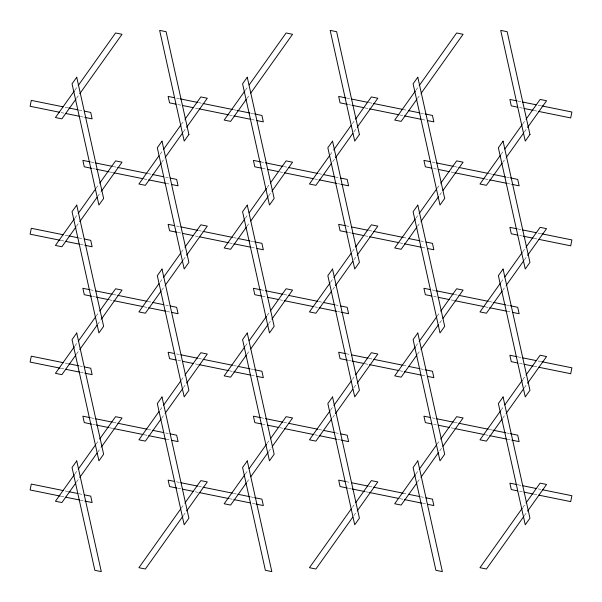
<?xml version="1.0" encoding="UTF-8"?>
<svg xmlns="http://www.w3.org/2000/svg" width="602" height="602" viewBox="0 0 602 602"><rect width="100%" height="100%" fill="white"/><g stroke="black" fill="none" stroke-linecap="round" stroke-linejoin="round"><path stroke-width="0.45" stroke-dasharray="3.01 2.26" d="M74.941 90.119L77.65 86.312M76.514 98.284L79.223 94.476M74.941 218.022L77.65 214.214M96.072 188.306L99.322 183.738M76.514 226.186L79.223 222.379M97.644 196.47L100.895 191.903M160.094 154.225L162.269 151.17M181.285 124.433L184.543 119.851M161.66 162.405L164.918 157.822M183.392 131.853L186.108 128.03M245.36 90.277L248.077 86.455M246.925 98.457L249.642 94.642M74.941 345.917L77.65 342.109M96.072 316.208L99.322 311.633M76.514 354.081L79.223 350.274M97.644 324.373L100.895 319.797M160.094 282.12L162.269 279.065M181.285 252.328L184.543 247.746M161.66 290.307L164.918 285.724M183.392 259.748L186.108 255.925M245.36 218.172L248.077 214.357M267.092 187.613L269.267 184.558M246.925 226.36L249.642 222.537M268.658 195.8L271.374 191.978M74.941 473.819L77.65 470.004M96.072 444.103L99.322 439.528M76.514 481.984L79.223 478.169M97.644 452.268L100.895 447.692M330.084 154.985L333.342 150.402M352.358 123.666L355.075 119.851M332.733 161.645L334.908 158.589M353.923 131.853L356.64 128.03M160.094 410.022L162.269 406.967M181.285 380.231L184.543 375.64M161.66 418.202L164.918 413.619M183.392 387.643L186.108 383.828M415.892 90.277L418.608 86.455M417.457 98.457L420.715 93.874M245.36 346.075L248.077 342.252M267.092 315.516L269.267 312.461M246.925 354.254L249.642 350.432M268.658 323.695L271.374 319.88M330.626 282.12L333.342 278.305M352.358 251.568L355.075 247.746M332.733 289.539L334.908 286.484M353.923 259.748L356.64 255.925M181.285 508.126L184.543 503.543M183.392 515.545L186.108 511.723M415.892 218.172L418.608 214.357M437.082 188.381L440.34 183.798M417.457 226.36L420.715 221.769M439.731 195.033L441.906 191.978M245.36 473.97L248.077 470.147M267.092 443.411L269.267 440.355M246.925 482.149L249.642 478.334M268.658 451.598L271.916 447.015M501.105 154.308L504.356 149.732M522.777 123.831L525.486 120.016M502.678 162.472L505.928 157.897M524.35 131.996L527.059 128.181M330.626 410.022L333.342 406.199M352.358 379.463L355.075 375.64M332.733 417.442L334.908 414.387M353.923 387.643L356.64 383.828M415.892 346.075L418.608 342.252M437.082 316.276L440.34 311.693M417.457 354.254L420.715 349.672M439.731 322.935L441.906 319.88M501.105 282.203L504.356 277.627M522.777 251.726L525.486 247.919M502.678 290.367L505.928 285.792M524.35 259.891L527.059 256.083M352.358 507.358L355.075 503.543M353.923 515.545L356.64 511.723M415.892 473.97L418.608 470.147M437.082 444.178L440.34 439.595M417.457 482.149L420.715 477.567M439.731 450.83L441.906 447.775M501.105 410.097L504.356 405.53M522.777 379.621L525.486 375.814M502.678 418.262L505.928 413.694M524.35 387.786L527.059 383.978M522.777 507.524L525.486 503.716M524.35 515.688L527.059 511.881M518.074 101.113L521.723 101.858M538.143 105.184L540.882 105.741M519.511 107.547L523.168 108.285M534.14 110.512L536.879 111.069M346.94 98.111L349.694 98.675M369.003 102.588L372.683 103.333M403.024 109.481L406.696 110.226M420.489 113.025L424.169 113.77M348.362 104.537L351.116 105.094M364.91 107.893L368.59 108.638M399.848 114.974L403.528 115.719M421.919 119.452L425.591 120.197M176.409 98.111L179.163 98.675M198.472 102.588L202.152 103.333M233.41 109.669L236.172 110.226M250.883 113.206L253.638 113.77M177.831 104.537L181.511 105.282M195.304 108.082L198.976 108.827M229.317 114.974L232.997 115.719M251.388 119.452L255.985 120.377M432.198 162.058L435.878 162.803M454.269 166.536L457.949 167.281M489.208 173.617L491.962 174.174M506.673 177.161L509.435 177.718M433.628 168.485L436.382 169.049M451.094 172.029L453.855 172.586M485.114 178.922L488.794 179.667M507.185 183.399L510.857 184.144M65.121 107.239L67.86 107.796M78.832 110.023L82.489 110.76M61.118 112.566L63.857 113.123M80.277 116.449L83.926 117.187M260.749 161.878L264.428 162.623M283.738 166.536L287.417 167.281M318.676 173.617L322.356 174.362M335.224 176.973L339.821 177.906M262.179 168.304L266.776 169.23M279.644 171.841L283.324 172.586M314.583 178.922L318.262 179.667M337.572 183.58L341.251 184.332M518.074 229.016L521.723 229.753M538.143 233.079L540.882 233.636M519.511 235.442L522.258 235.999M534.14 238.407L536.879 238.964M91.143 162.058L94.815 162.803M113.206 166.536L116.886 167.281M148.145 173.617L150.906 174.174M165.618 177.161L168.372 177.718M92.565 168.485L95.327 169.049M110.038 172.029L112.792 172.586M144.051 178.922L147.731 179.667M166.122 183.399L169.802 184.144M346.015 225.825L350.612 226.758M369.003 230.483L372.683 231.228M403.024 237.376L406.696 238.129M420.489 240.92L424.169 241.665M348.362 232.44L351.116 232.997M364.91 235.788L368.59 236.533M399.848 242.877L403.528 243.622M421.919 247.347L425.591 248.092M176.409 226.013L180.081 226.758M198.472 230.483L202.152 231.228M233.41 237.564L237.09 238.309M250.883 241.109L253.638 241.665M177.831 232.44L181.511 233.185M195.304 235.976L198.976 236.721M229.317 242.877L232.997 243.622M251.388 247.347L255.985 248.28M432.198 289.961L434.96 290.518M454.269 294.431L457.949 295.176M489.208 301.512L492.887 302.257M506.673 305.056L509.435 305.613M433.628 296.387L436.382 296.944M451.094 299.924L453.855 300.488M485.114 306.824L488.794 307.569M507.185 311.294L511.775 312.227M65.121 235.141L67.86 235.698M78.832 237.918L82.489 238.663M61.118 240.461L63.857 241.018M80.277 244.352L83.926 245.089M260.749 289.773L264.428 290.518M283.738 294.431L287.417 295.176M318.676 301.512L322.356 302.257M335.224 304.868L339.821 305.801M262.179 296.199L266.776 297.132M279.644 299.743L283.324 300.488M314.583 306.824L318.262 307.569M337.572 311.482L341.251 312.227M518.074 356.911L521.723 357.648M538.143 360.982L540.882 361.539M519.511 363.337L523.168 364.082M534.14 366.302L536.879 366.859M90.225 289.773L94.815 290.706M113.206 294.431L116.886 295.176M148.145 301.512L150.906 302.076M165.618 305.056L168.372 305.613M92.565 296.387L95.327 296.944M109.112 299.743L112.792 300.488M144.051 306.824L147.731 307.569M167.04 311.482L169.802 312.039M346.015 353.72L350.612 354.653M369.003 358.378L372.683 359.123M403.024 365.279L406.696 366.024M420.489 368.815L424.169 369.56M348.362 360.335L351.116 360.891M364.91 363.691L368.59 364.436M399.848 370.772L403.528 371.517M421.919 375.242L425.591 375.987M176.409 353.908L180.081 354.653M198.472 358.378L202.152 359.123M233.41 365.467L237.09 366.212M250.883 369.003L253.638 369.56M177.831 360.335L181.511 361.08M195.304 363.871L198.976 364.624M229.317 370.772L232.997 371.517M251.388 375.242L255.985 376.175M432.198 417.856L435.878 418.601M454.269 422.333L457.949 423.078M489.208 429.414L491.962 429.971M506.673 432.951L509.435 433.515M433.628 424.282L436.382 424.839M451.094 427.826L453.855 428.383M485.114 434.719L488.794 435.464M507.185 439.197L510.857 439.942M65.121 363.036L67.86 363.593M79.742 366.001L82.489 366.558M61.118 368.364L63.857 368.921M80.277 372.247L83.926 372.984M260.749 417.668L264.428 418.42M283.738 422.333L287.417 423.078M318.676 429.414L322.356 430.159M335.224 432.77L339.821 433.696M262.179 424.094L266.776 425.027M279.644 427.638L283.324 428.383M314.583 434.719L318.262 435.464M337.572 439.377L341.251 440.122M518.074 484.813L521.723 485.551M538.143 488.877L540.882 489.434M519.511 491.24L523.168 491.977M534.14 494.204L536.879 494.761M91.143 417.856L94.815 418.601M113.206 422.333L116.886 423.078M148.145 429.414L150.906 429.971M165.618 432.951L168.372 433.515M92.565 424.282L95.327 424.839M110.038 427.826L112.792 428.383M144.051 434.719L147.731 435.464M166.122 439.197L169.802 439.942M346.015 481.623L350.612 482.548M369.003 486.281L372.683 487.026M403.024 493.173L406.696 493.918M420.489 496.718L424.169 497.463M348.362 488.23L351.116 488.794M365.828 491.774L368.59 492.331M399.848 498.667L403.528 499.412M422.837 503.325L425.591 503.889M176.409 481.803L180.081 482.548M198.472 486.281L202.152 487.026M233.41 493.362L237.09 494.107M250.883 496.906L253.638 497.463M177.831 488.23L181.511 488.974M195.304 491.774L198.976 492.519M229.317 498.667L232.997 499.412M252.306 503.325L255.06 503.889M65.121 490.931L67.86 491.488M78.832 493.715L82.489 494.453M61.118 496.259L63.857 496.816M80.277 500.142L83.926 500.887"/><path stroke-width="0.9" d="M74.4 90.887L55.429 117.548L61.886 118.857L75.972 99.052M78.192 85.552L115.584 32.982L122.033 34.291L79.765 93.716M74.4 218.782L55.429 245.45L61.886 246.76L75.972 226.946M78.192 213.447L95.53 189.066M99.864 182.97L115.584 160.877L122.033 162.186L101.437 191.135M79.765 221.611L97.103 197.23M159.011 155.752L138.904 184.016L145.36 185.326L161.118 163.172M163.36 149.642L180.743 125.193M185.092 119.083L200.85 96.93L207.299 98.239L186.65 127.27M165.46 157.062L182.85 132.613M244.818 91.037L224.17 120.069L230.626 121.378L246.376 99.225M249.168 84.927L286.116 32.982L292.564 34.291L250.725 93.114M74.4 346.684L55.429 373.345L61.886 374.655L75.972 354.849M78.192 341.349L95.53 316.968M99.864 310.873L115.584 288.779L122.033 290.081L101.437 319.037M79.765 349.514L97.103 325.133M159.011 283.647L138.904 311.919L145.36 313.221L161.118 291.067M163.36 277.537L180.743 253.096M185.092 246.978L200.85 224.824L207.299 226.134L186.65 255.165M165.46 284.957L182.85 260.515M244.818 218.94L224.17 247.964L230.626 249.273L246.376 227.12M249.168 212.83L266.551 188.381M270.358 183.031L286.116 160.877L292.564 162.186L271.916 191.218M250.725 221.009L268.116 196.561M74.4 474.579L55.429 501.248L61.886 502.55L75.972 482.744M78.192 469.244L95.53 444.863M99.864 438.768L115.584 416.674L122.033 417.984L101.437 446.932M79.765 477.409L97.103 453.028M329.542 155.752L309.436 184.016L315.884 185.326L331.642 163.172M333.884 149.642L351.275 125.193M355.624 119.083L371.374 96.93L377.83 98.239L357.182 127.27M335.449 157.822L352.832 133.381M159.011 411.55L138.904 439.814L145.36 441.123L161.118 418.969M163.36 405.439L180.743 380.991M185.092 374.88L200.85 352.727L207.299 354.036L186.65 383.06M165.46 412.859L182.85 388.41M415.35 91.037L394.701 120.069L401.15 121.378L416.908 99.225M419.15 85.695L456.64 32.982L463.096 34.291L421.257 93.114M244.818 346.835L224.17 375.866L230.626 377.176L246.376 355.022M249.168 340.724L266.551 316.276M270.358 310.933L286.116 288.779L292.564 290.081L271.916 319.113M250.725 348.904L268.116 324.463M330.084 282.887L309.436 311.919L315.884 313.221L331.642 291.067M333.884 277.537L351.275 253.096M355.624 246.978L371.374 224.824L377.83 226.134L357.182 255.165M335.449 285.724L352.832 261.276M180.743 508.886L138.904 567.709L145.36 569.018L182.85 516.305M185.092 502.775L200.85 480.622L207.299 481.931L186.65 510.963M415.35 218.94L394.701 247.964L401.15 249.273L416.908 227.12M419.15 213.59L436.54 189.141M440.882 183.031L456.64 160.877L463.096 162.186L442.989 190.45M421.257 221.009L438.64 196.561M244.818 474.73L224.17 503.761L230.626 505.07L246.376 482.917M249.168 468.619L266.551 444.178M270.358 438.828L286.116 416.674L292.564 417.984L272.458 446.248M250.725 476.807L268.116 452.358M500.563 155.068L479.967 184.016L486.416 185.326L502.136 163.232M504.897 148.972L522.235 124.591M526.028 119.256L540.114 99.45L546.571 100.752L527.6 127.421M506.47 157.137L523.808 132.756M330.084 410.782L309.436 439.814L315.884 441.123L331.642 418.969M333.884 405.439L351.275 380.991M355.624 374.88L371.374 352.727L377.83 354.036L357.182 383.06M335.449 413.619L352.832 389.17M415.35 346.835L394.701 375.866L401.15 377.176L416.908 355.022M419.15 341.484L436.54 317.043M440.882 310.933L456.64 288.779L463.096 290.081L442.989 318.353M421.257 348.904L438.64 324.463M500.563 282.963L479.967 311.919L486.416 313.221L502.136 291.127M504.897 276.867L522.235 252.486M526.028 247.151L540.114 227.345L546.571 228.655L527.6 255.316M506.47 285.032L523.808 260.651M351.275 508.886L309.436 567.709L315.884 569.018L352.832 517.073M355.624 502.775L371.374 480.622L377.83 481.931L357.182 510.963M415.35 474.73L394.701 503.761L401.15 505.07L416.908 482.917M419.15 469.387L436.54 444.938M440.882 438.828L456.64 416.674L463.096 417.984L442.989 446.248M421.257 476.807L438.64 452.358M500.563 410.865L479.967 439.814L486.416 441.123L502.136 419.03M504.897 404.77L522.235 380.389M526.028 375.054L540.114 355.24L546.571 356.55L527.6 383.218M506.47 412.934L523.808 388.553M522.235 508.284L479.967 567.709L486.416 569.018L523.808 516.448M526.028 502.948L540.114 483.143L546.571 484.452L527.6 511.113M517.163 100.933L509.864 99.45L511.286 105.877L517.682 107.171M522.634 102.039L536.322 104.816M541.792 105.922L571.9 112.025L570.704 117.924L538.707 111.438M524.086 108.473L533.229 110.324M346.015 97.923L338.663 96.433L340.085 102.859L347.444 104.349M351.53 99.044L368.085 102.4M373.601 103.514L402.106 109.293M408.54 110.602L419.571 112.837M425.087 113.951L432.447 115.449L433.869 121.875L427.435 120.566M352.042 105.282L363.992 107.705M369.508 108.827L398.93 114.786M404.446 115.908L420.994 119.264M174.565 97.742L168.131 96.433L169.553 102.859L175.995 104.169M180.081 98.856L197.554 102.4M203.07 103.514L232.492 109.481M237.09 110.414L249.958 113.025M254.556 113.951L261.915 115.449L263.337 121.875L256.903 120.566M182.429 105.47L193.46 107.705M198.976 108.827L228.399 114.786M233.915 115.908L250.47 119.264M430.362 161.69L423.928 160.38L425.351 166.807L431.784 168.116M436.796 162.991L453.351 166.348M458.867 167.469L488.29 173.429M492.887 174.362L505.755 176.973M510.353 177.906L517.712 179.396L519.135 185.822L511.775 184.332M438.226 169.418L449.258 171.653M454.773 172.774L484.196 178.741M489.712 179.855L506.259 183.211M63.293 106.87L31.296 100.383L30.1 106.276L59.297 112.198M68.771 107.984L77.914 109.835M84.318 111.129L90.714 112.431L92.136 118.857L84.837 117.375M65.678 113.492L79.366 116.269M260.749 161.878L253.397 160.38L254.819 166.807L261.26 168.116M265.347 162.803L282.82 166.348M288.335 167.469L317.758 173.429M323.274 174.55L334.306 176.785M340.74 178.087L347.181 179.396L348.603 185.822L341.251 184.332M267.694 169.418L278.726 171.653M284.242 172.774L313.665 178.741M319.18 179.855L336.653 183.399M517.163 228.828L509.864 227.353L511.286 233.772L517.682 235.073M522.634 229.941L536.322 232.711M541.792 233.824L571.9 239.927L570.704 245.819L538.707 239.333M523.168 236.187L533.229 238.219M90.225 161.878L82.865 160.38L84.288 166.807L91.647 168.304M95.741 162.991L112.288 166.348M117.804 167.469L147.227 173.429M152.742 174.55L163.774 176.785M170.215 178.087L176.649 179.396L178.072 185.822L171.638 184.513M96.245 169.23L109.112 171.841M113.71 172.774L143.133 178.741M148.649 179.855L165.204 183.211M345.096 225.637L338.663 224.335L340.085 230.762L347.444 232.252M351.53 226.939L368.085 230.295M373.601 231.416L403.024 237.376M408.54 238.497L419.571 240.732M426.005 242.042L432.447 243.343L433.869 249.77L427.435 248.468M352.042 233.185L363.992 235.608M369.508 236.721L398.93 242.689M404.446 243.802L420.994 247.159M174.565 225.637L168.131 224.335L169.553 230.762L176.913 232.252M181.006 226.939L197.554 230.295M203.07 231.416L232.492 237.376M238.008 238.497L249.958 240.92M254.556 241.853L261.915 243.343L263.337 249.77L256.903 248.468M182.429 233.365L193.46 235.608M199.894 236.91L228.399 242.689M233.915 243.802L250.47 247.159M430.362 289.585L423.928 288.283L425.351 294.709L431.784 296.011M435.878 290.706L453.351 294.243M458.867 295.364L488.29 301.331M493.806 302.445L505.755 304.868M510.353 305.801L517.712 307.291L519.135 313.717L512.701 312.415M438.226 297.32L449.258 299.555M454.773 300.669L484.196 306.636M489.712 307.757L506.259 311.106M63.293 234.765L31.296 228.286L30.1 234.178L60.208 240.281M68.771 235.879L77.914 237.73M84.318 239.032L90.714 240.326L92.136 246.752L84.837 245.27M65.678 241.387L79.366 244.164M260.749 289.773L253.397 288.283L254.819 294.709L261.26 296.011M265.347 290.706L282.82 294.243M288.335 295.364L317.758 301.331M323.274 302.445L334.306 304.68M340.74 305.989L347.181 307.291L348.603 313.717L341.251 312.227M267.694 297.32L278.726 299.555M284.242 300.669L313.665 306.636M319.18 307.757L336.653 311.294M517.163 356.73L509.864 355.248L511.286 361.674L517.682 362.968M522.634 357.836L536.322 360.613M541.792 361.719L571.9 367.822L570.704 373.714L538.707 367.235M524.086 364.27L533.229 366.121M89.299 289.585L82.865 288.283L84.288 294.709L91.647 296.199M95.741 290.894L112.288 294.243M117.804 295.364L147.227 301.331M152.742 302.445L163.774 304.68M170.215 305.989L176.649 307.291L178.072 313.717L171.638 312.415M96.245 297.132L108.194 299.555M113.71 300.669L143.133 306.636M148.649 307.757L166.122 311.294M345.096 353.532L338.663 352.23L340.085 358.657L347.444 360.147M351.53 354.841L368.085 358.198M373.601 359.311L402.106 365.09M408.54 366.392L419.571 368.635M425.087 369.748L432.447 371.238L433.869 377.665L427.435 376.363M352.042 361.08L363.992 363.503M369.508 364.624L398.93 370.584M404.446 371.705L420.994 375.061M174.565 353.532L168.131 352.23L169.553 358.657L175.995 359.958M181.006 354.841L197.554 358.198M203.07 359.311L232.492 365.279M238.008 366.392L249.958 368.815M254.556 369.748L261.915 371.238L263.337 377.665L256.903 376.363M182.429 361.268L193.46 363.503M198.976 364.624L228.399 370.584M233.915 371.705L250.47 375.061M430.362 417.487L423.928 416.178L425.351 422.604L431.784 423.913M436.796 418.789L453.351 422.145M458.867 423.259L488.29 429.226M492.887 430.159L505.755 432.77M510.353 433.696L517.712 435.193L519.135 441.62L511.775 440.122M438.226 425.215L449.258 427.45M454.773 428.571L484.196 434.531M489.712 435.652L506.259 439.008M63.293 362.667L31.296 356.181L30.1 362.073L60.208 368.176M68.771 363.781L78.832 365.813M84.318 366.927L90.714 368.228L92.136 374.647L84.837 373.172M65.678 369.289L79.366 372.059M260.749 417.668L253.397 416.178L254.819 422.604L261.26 423.913M265.347 418.601L282.82 422.145M288.335 423.259L317.758 429.226M323.274 430.347L334.306 432.582M340.74 433.884L347.181 435.193L348.603 441.62L341.251 440.122M267.694 425.215L278.726 427.45M284.242 428.571L313.665 434.531M319.18 435.652L336.653 439.197M517.163 484.625L509.864 483.143L511.286 489.569L517.682 490.871M522.634 485.731L536.322 488.508M542.703 489.802L571.9 495.724L570.704 501.616L538.707 495.13M524.086 492.165L533.229 494.016M90.225 417.668L82.865 416.178L84.288 422.604L91.647 424.094M95.741 418.789L112.288 422.145M117.804 423.259L147.227 429.226M152.742 430.347L163.774 432.582M170.215 433.884L176.649 435.193L178.072 441.62L171.638 440.31M96.245 425.027L109.112 427.638M113.71 428.571L143.133 434.531M148.649 435.652L165.204 439.008M345.096 481.434L338.663 480.125L340.085 486.551L347.444 488.049M351.53 482.736L368.085 486.092M373.601 487.214L403.024 493.173M408.54 494.295L419.571 496.53M426.005 497.831L432.447 499.141L433.869 505.567L427.435 504.258M352.042 488.974L364.91 491.586M369.508 492.519L398.93 498.486M404.446 499.6L421.919 503.144M174.565 481.434L168.131 480.125L169.553 486.551L176.913 488.049M181.006 482.736L197.554 486.092M203.07 487.214L232.492 493.173M238.008 494.295L249.958 496.718M254.556 497.651L261.915 499.141L263.337 505.567L255.985 504.077M182.429 489.163L193.46 491.398M199.894 492.707L228.399 498.486M233.915 499.6L250.47 502.956M63.293 490.562L31.296 484.076L30.1 489.975L60.208 496.078M68.771 491.676L77.914 493.527M84.318 494.829L90.714 496.123L92.136 502.55L84.837 501.067M65.678 497.184L79.366 499.961M76.74 77.214L72.044 83.813L98.931 205.041L103.627 198.442L76.74 77.214M76.74 205.109L72.044 211.708L98.931 332.944L103.627 326.337L76.74 205.109M162.006 141.161L157.31 147.761L184.197 268.996L188.893 262.389L162.006 141.161M188.893 134.494L184.197 141.094L159.643 30.393L166.099 31.695L188.893 134.494M247.272 77.214L242.576 83.813L269.463 205.041L274.158 198.442L247.272 77.214M76.74 333.004L72.044 339.611L98.931 460.839L103.627 454.239L76.74 333.004M162.006 269.056L157.31 275.663L184.197 396.891L188.893 390.292L162.006 269.056M247.272 205.109L242.576 211.708L269.463 332.944L274.158 326.337L247.272 205.109M76.74 460.906L72.044 467.506L94.845 570.305L101.294 571.607L76.74 460.906M332.537 141.161L327.842 147.761L354.728 268.996L359.424 262.389L332.537 141.161M162.006 396.959L157.31 403.558L184.197 524.786L188.893 518.187L162.006 396.959M359.424 134.494L354.728 141.094L330.174 30.393L336.631 31.695L359.424 134.494M417.803 77.214L413.107 83.813L439.994 205.041L444.69 198.442L417.803 77.214M247.272 333.004L242.576 339.611L269.463 460.839L274.158 454.239L247.272 333.004M332.537 269.056L327.842 275.663L354.728 396.891L359.424 390.292L332.537 269.056M417.803 205.109L413.107 211.708L439.994 332.944L444.69 326.337L417.803 205.109M247.272 460.906L242.576 467.506L265.369 570.305L271.826 571.607L247.272 460.906M503.069 141.161L498.373 147.761L525.26 268.996L529.956 262.389L503.069 141.161M332.537 396.959L327.842 403.558L354.728 524.786L359.424 518.187L332.537 396.959M529.956 134.494L525.26 141.094L500.706 30.393L507.155 31.695L529.956 134.494M417.803 333.004L413.107 339.611L439.994 460.839L444.69 454.239L417.803 333.004M503.069 269.056L498.373 275.663L525.26 396.891L529.956 390.292L503.069 269.056M417.803 460.906L413.107 467.506L435.901 570.305L442.357 571.607L417.803 460.906M503.069 396.959L498.373 403.558L525.26 524.786L529.956 518.187L503.069 396.959"/></g></svg>
